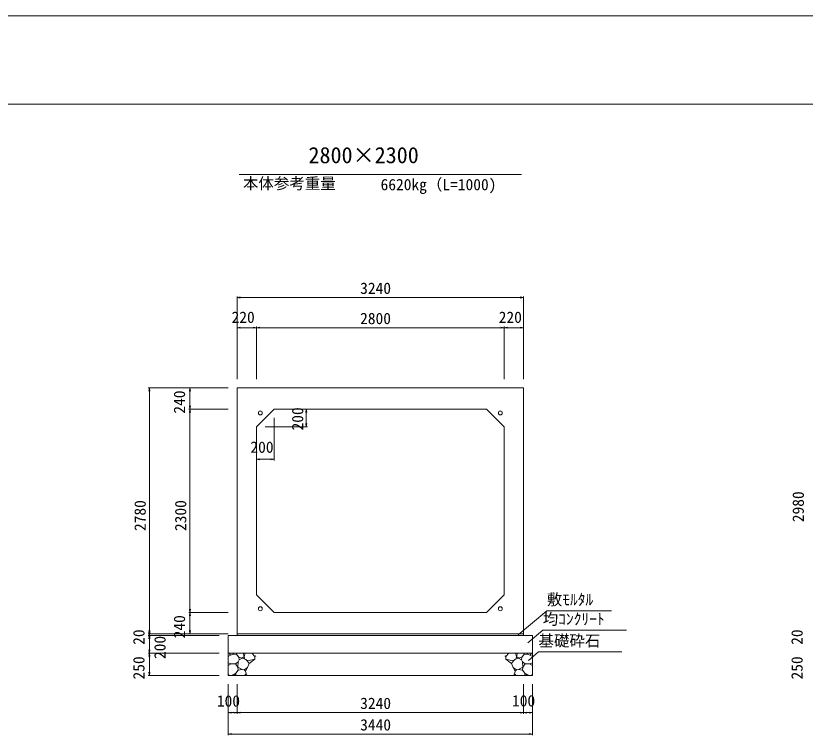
# Model space of a CAD drawing. Units: millimetres on the paper. Extents: x 0 to 841, y 0 to 594.
# Drawn here: x 466.4 to 644.9, y 431.4 to 594 of the extents above; entities that cross this region are included whole.
import ezdxf
from ezdxf.enums import TextEntityAlignment as Align

# ---------------------------------------------------------------- set-up
doc = ezdxf.new("R2010")
doc.units = ezdxf.units.MM
for name, color, linetype, lineweight in [('D-STR-DIM（寸法）', 7, 'Continuous', 18), ('D-STR-HTXT（旗揚げ）', 4, 'Continuous', 18), ('D-STR-STRn（構造物）', 5, 'Continuous', 18), ('D-STR（構造物外形線）', 1, 'Continuous', 18), ('D-TTL(外枠）', 2, 'Continuous', 18), ('DEFPOINTS_2', 8, 'Continuous', 18)]:
    doc.layers.add(name, color=color, linetype=linetype, lineweight=lineweight)
doc.layers.add('D-STR-TXT（文字）', color=7, linetype='Continuous')
doc.styles.add('ＭＳ ゴシック', font='')
doc.styles.get('ＭＳ ゴシック').set_extended_font_data('MS Gothic')

msp = doc.modelspace()

# ---------------------------------------------------------------- linework, layer by layer
at = {"layer": 'D-STR-DIM（寸法）'}
for p, q in [((516.407, 511.877), (516.407, 530.552)), ((516.407, 530.302), (517.157, 530.427)), ((516.407, 530.302), (516.507, 530.302)), ((517.157, 530.177), (516.407, 530.302)), ((581.107, 530.302), (516.507, 530.302)), ((580.457, 530.427), (581.207, 530.302)), ((581.207, 530.302), (580.457, 530.177)), ((581.207, 530.302), (581.107, 530.302)), ((581.207, 511.877), (581.207, 530.552)), ((516.407, 511.877), (516.407, 523.719)), ((516.407, 523.469), (517.157, 523.594)), ((516.407, 523.469), (516.507, 523.469)), ((517.157, 523.344), (516.407, 523.469)), ((516.507, 523.469), (520.707, 523.469)), ((520.057, 523.594), (520.807, 523.469)), ((520.807, 523.469), (520.057, 523.344)), ((520.807, 523.469), (520.707, 523.469)), ((520.807, 511.877), (520.807, 523.719)), ((520.807, 511.877), (520.807, 523.719)), ((520.807, 523.469), (521.557, 523.594)), ((520.807, 523.469), (520.907, 523.469)), ((521.557, 523.344), (520.807, 523.469)), ((520.907, 523.469), (576.707, 523.469)), ((576.057, 523.594), (576.807, 523.469)), ((576.807, 523.469), (576.057, 523.344)), ((576.807, 523.469), (576.707, 523.469)), ((576.807, 511.877), (576.807, 523.719)), ((576.807, 511.877), (576.807, 523.719)), ((576.807, 523.469), (577.557, 523.594)), ((576.807, 523.469), (576.907, 523.469)), ((577.557, 523.344), (576.807, 523.469)), ((576.907, 523.469), (581.107, 523.469)), ((580.457, 523.594), (581.207, 523.469)), ((581.207, 523.469), (580.457, 523.344)), ((581.207, 523.469), (581.107, 523.469)), ((581.207, 511.877), (581.207, 523.719)), ((514.407, 509.877), (496.34, 509.877)), ((496.465, 509.127), (496.59, 509.877)), ((496.59, 509.877), (496.59, 509.777)), ((496.59, 509.877), (496.715, 509.127)), ((496.59, 509.777), (496.59, 454.377)), ((514.407, 509.877), (505.513, 509.877)), ((505.638, 509.127), (505.763, 509.877)), ((505.763, 509.877), (505.763, 509.777)), ((505.763, 509.877), (505.888, 509.127)), ((505.763, 509.777), (505.763, 505.177)), ((514.407, 505.077), (505.513, 505.077)), ((514.407, 505.077), (505.513, 505.077)), ((505.763, 505.077), (505.638, 505.827)), ((505.638, 504.327), (505.763, 505.077)), ((505.888, 505.827), (505.763, 505.077)), ((505.763, 505.077), (505.763, 505.177)), ((505.763, 505.077), (505.763, 504.977)), ((505.763, 505.077), (505.888, 504.327)), ((526.807, 505.077), (532.312, 505.077)), ((531.937, 504.327), (532.062, 505.077)), ((532.062, 505.077), (532.062, 504.977)), ((532.062, 505.077), (532.187, 504.327)), ((505.763, 459.177), (505.763, 504.977)), ((532.062, 501.177), (532.062, 504.977)), ((524.807, 503.077), (524.807, 493.479)), ((532.062, 501.077), (531.937, 501.827)), ((532.187, 501.827), (532.062, 501.077)), ((522.807, 501.077), (532.312, 501.077)), ((532.062, 501.077), (532.062, 501.177)), ((520.807, 499.077), (520.807, 493.479)), ((520.807, 493.729), (521.557, 493.854)), ((520.807, 493.729), (520.907, 493.729)), ((521.557, 493.604), (520.807, 493.729)), ((524.707, 493.729), (520.907, 493.729)), ((524.057, 493.854), (524.807, 493.729)), ((524.807, 493.729), (524.057, 493.604)), ((524.807, 493.729), (524.707, 493.729)), ((514.407, 459.077), (505.513, 459.077)), ((514.407, 459.077), (505.513, 459.077)), ((505.763, 459.077), (505.638, 459.827)), ((505.638, 458.327), (505.763, 459.077)), ((505.888, 459.827), (505.763, 459.077)), ((505.763, 459.077), (505.763, 459.177)), ((505.763, 459.077), (505.763, 458.977)), ((505.763, 459.077), (505.888, 458.327)), ((505.763, 458.977), (505.763, 454.377)), ((514.407, 454.277), (496.34, 454.277)), ((514.407, 454.277), (496.34, 454.277)), ((512.407, 453.877), (496.34, 453.877)), ((512.407, 453.877), (496.34, 453.877)), ((496.59, 454.277), (496.465, 455.027)), ((496.59, 453.877), (496.465, 454.627)), ((496.465, 453.527), (496.59, 454.277)), ((496.465, 453.127), (496.59, 453.877)), ((496.715, 455.027), (496.59, 454.277)), ((496.715, 454.627), (496.59, 453.877)), ((496.59, 454.277), (496.59, 454.377)), ((496.59, 454.277), (496.59, 454.177)), ((496.59, 454.277), (496.715, 453.527)), ((496.59, 454.177), (496.59, 453.977)), ((496.59, 453.877), (496.59, 453.977)), ((496.59, 453.877), (496.59, 453.777)), ((496.59, 453.877), (496.715, 453.127)), ((496.59, 453.777), (496.59, 449.977)), ((514.407, 454.277), (505.513, 454.277)), ((505.763, 454.277), (505.638, 455.027)), ((505.888, 455.027), (505.763, 454.277)), ((505.763, 454.277), (505.763, 454.377)), ((512.407, 449.877), (496.34, 449.877)), ((512.407, 449.877), (496.34, 449.877)), ((496.59, 449.877), (496.465, 450.627)), ((496.465, 449.127), (496.59, 449.877)), ((496.715, 450.627), (496.59, 449.877)), ((496.59, 449.877), (496.59, 449.977)), ((496.59, 449.877), (496.59, 449.777)), ((496.59, 449.877), (496.715, 449.127)), ((496.59, 449.777), (496.59, 444.977)), ((512.407, 444.877), (496.34, 444.877)), ((496.59, 444.877), (496.465, 445.627)), ((496.715, 445.627), (496.59, 444.877)), ((496.59, 444.877), (496.59, 444.977)), ((514.407, 442.877), (514.407, 431.35)), ((514.407, 442.877), (514.407, 436.214)), ((516.407, 442.877), (516.407, 436.214)), ((516.407, 442.877), (516.407, 436.214)), ((581.207, 442.877), (581.207, 436.214)), ((581.207, 442.877), (581.207, 436.214)), ((583.207, 442.877), (583.207, 436.214)), ((583.207, 442.877), (583.207, 431.35)), ((514.407, 436.464), (515.157, 436.589)), ((514.407, 436.464), (514.507, 436.464)), ((515.157, 436.339), (514.407, 436.464)), ((514.507, 436.464), (516.307, 436.464)), ((515.657, 436.589), (516.407, 436.464)), ((516.407, 436.464), (515.657, 436.339)), ((516.407, 436.464), (516.307, 436.464)), ((516.407, 436.464), (517.157, 436.589)), ((516.407, 436.464), (516.507, 436.464)), ((517.157, 436.339), (516.407, 436.464)), ((516.507, 436.464), (581.107, 436.464)), ((580.457, 436.589), (581.207, 436.464)), ((581.207, 436.464), (580.457, 436.339)), ((581.207, 436.464), (581.107, 436.464)), ((581.207, 436.464), (581.957, 436.589)), ((581.207, 436.464), (581.307, 436.464)), ((581.957, 436.339), (581.207, 436.464)), ((581.307, 436.464), (583.107, 436.464)), ((582.457, 436.589), (583.207, 436.464)), ((583.207, 436.464), (582.457, 436.339)), ((583.207, 436.464), (583.107, 436.464)), ((514.407, 431.6), (515.157, 431.725)), ((514.407, 431.6), (514.507, 431.6)), ((515.157, 431.475), (514.407, 431.6)), ((514.507, 431.6), (583.107, 431.6)), ((582.457, 431.725), (583.207, 431.6)), ((583.207, 431.6), (582.457, 431.475)), ((583.207, 431.6), (583.107, 431.6))]:
    msp.add_line(p, q, dxfattribs=at)
at = {"layer": 'D-STR-HTXT（旗揚げ）'}
for p, q in [((516.915, 558.12), (580.699, 558.12)), ((579.963, 454.033), (586.441, 459.475)), ((601.102, 459.475), (586.441, 459.475)), ((582.18, 452.262), (585.528, 455.076)), ((604.454, 455.076), (585.528, 455.076)), ((582.299, 448.273), (584.553, 450.167)), ((603.417, 450.167), (584.553, 450.167))]:
    msp.add_line(p, q, dxfattribs=at)
at = {"layer": 'D-STR-STRn（構造物）'}
for p, q in [((514.407, 453.877), (583.207, 453.877)), ((514.407, 453.877), (514.407, 444.877)), ((516.407, 454.277), (516.407, 453.877)), ((581.207, 454.277), (581.207, 453.877)), ((583.207, 453.877), (583.207, 444.877)), ((514.407, 449.877), (583.207, 449.877)), ((514.939, 449.482), (514.608, 449.877)), ((515.524, 449.671), (515.716, 449.877)), ((516.332, 449.541), (516.314, 449.877)), ((517.768, 449.877), (517.995, 449.159)), ((517.995, 449.159), (518.275, 449.877)), ((519.769, 449.877), (520.416, 449.157)), ((577.845, 449.877), (577.198, 449.157)), ((579.619, 449.159), (579.339, 449.877)), ((579.846, 449.877), (579.619, 449.159)), ((581.282, 449.541), (581.3, 449.877)), ((582.09, 449.671), (581.899, 449.877)), ((582.675, 449.482), (583.007, 449.877)), ((514.939, 449.482), (514.407, 449.169)), ((515.524, 449.671), (514.939, 449.482)), ((516.332, 449.541), (515.524, 449.671)), ((516.82, 449.009), (516.332, 449.541)), ((516.673, 447.917), (516.909, 448.389)), ((516.909, 448.389), (516.82, 449.009)), ((517.593, 448.743), (516.82, 449.009)), ((516.909, 448.389), (517.593, 448.743)), ((517.995, 449.159), (517.593, 448.743)), ((517.593, 448.743), (518.42, 448.437)), ((517.995, 449.159), (518.151, 448.537)), ((518.42, 448.437), (518.726, 448.147)), ((518.573, 448.292), (519.134, 448.238)), ((518.726, 448.147), (519.14, 447.596)), ((519.134, 448.238), (520.416, 448.566)), ((519.14, 447.596), (520.416, 448.566)), ((520.416, 449.157), (520.634, 449.266)), ((520.416, 449.157), (520.416, 448.566)), ((520.416, 448.566), (520.441, 448.56)), ((577.198, 449.157), (576.98, 449.266)), ((577.198, 448.566), (577.173, 448.56)), ((577.198, 449.157), (577.198, 448.566)), ((578.48, 448.238), (577.198, 448.566)), ((578.475, 447.596), (577.198, 448.566)), ((578.888, 448.147), (578.475, 447.596)), ((579.041, 448.292), (578.48, 448.238)), ((579.194, 448.437), (578.888, 448.147)), ((580.021, 448.743), (579.194, 448.437)), ((579.619, 449.159), (579.463, 448.537)), ((579.619, 449.159), (580.021, 448.743)), ((580.021, 448.743), (580.794, 449.009)), ((580.706, 448.389), (580.021, 448.743)), ((580.706, 448.389), (580.794, 449.009)), ((580.941, 447.917), (580.706, 448.389)), ((580.794, 449.009), (581.282, 449.541)), ((581.282, 449.541), (582.09, 449.671)), ((582.09, 449.671), (582.675, 449.482)), ((582.675, 449.482), (583.207, 449.169)), ((515.055, 447.468), (514.407, 447.741)), ((514.407, 447.1), (515.055, 447.468)), ((515.055, 447.468), (516.074, 447.451)), ((516.074, 447.451), (516.673, 447.917)), ((516.602, 446.717), (516.074, 447.451)), ((516.602, 446.717), (516.673, 447.917)), ((516.666, 446.041), (516.602, 446.717)), ((516.602, 446.717), (517.596, 446.179)), ((517.596, 446.179), (516.666, 446.041)), ((518.015, 446.148), (517.596, 446.179)), ((518.776, 446.624), (518.015, 446.148)), ((518.332, 445.823), (518.776, 446.624)), ((519.14, 447.596), (518.776, 446.624)), ((578.475, 447.596), (578.838, 446.624)), ((579.283, 445.823), (578.838, 446.624)), ((578.838, 446.624), (579.599, 446.148)), ((579.599, 446.148), (580.019, 446.179)), ((581.012, 446.717), (580.019, 446.179)), ((580.019, 446.179), (580.948, 446.041)), ((581.012, 446.717), (580.941, 447.917)), ((581.541, 447.451), (580.941, 447.917)), ((580.948, 446.041), (581.012, 446.717)), ((581.012, 446.717), (581.541, 447.451)), ((582.559, 447.468), (581.541, 447.451)), ((582.559, 447.468), (583.207, 447.741)), ((583.207, 447.1), (582.559, 447.468)), ((514.62, 444.877), (514.407, 445.322)), ((514.407, 444.877), (583.207, 444.877)), ((515.434, 444.969), (515.054, 444.877)), ((515.434, 444.969), (516.116, 445.343)), ((516.062, 444.993), (515.434, 444.969)), ((516.325, 444.877), (516.062, 444.993)), ((516.116, 445.343), (516.666, 446.041)), ((516.116, 445.343), (516.129, 444.995)), ((518.015, 446.148), (518.332, 445.823)), ((518.073, 444.877), (518.45, 445.254)), ((518.45, 445.254), (518.332, 445.823)), ((518.45, 445.254), (518.645, 445.072)), ((579.164, 445.254), (578.969, 445.072)), ((579.164, 445.254), (579.283, 445.823)), ((579.541, 444.877), (579.164, 445.254)), ((579.599, 446.148), (579.283, 445.823)), ((581.498, 445.343), (580.948, 446.041)), ((581.289, 444.877), (581.552, 444.993)), ((581.498, 445.343), (581.485, 444.995)), ((582.18, 444.969), (581.498, 445.343)), ((581.552, 444.993), (582.18, 444.969)), ((582.18, 444.969), (582.56, 444.877)), ((582.994, 444.877), (583.207, 445.322))]:
    msp.add_line(p, q, dxfattribs=at)
at = {"layer": 'D-STR（構造物外形線）'}
for p, q in [((581.207, 509.877), (516.407, 509.877)), ((516.407, 509.877), (516.407, 454.277)), ((581.207, 454.277), (581.207, 509.877)), ((524.807, 505.077), (520.807, 501.077)), ((572.807, 505.077), (524.807, 505.077)), ((576.807, 501.077), (572.807, 505.077)), ((520.807, 501.077), (520.807, 463.077)), ((576.807, 463.077), (576.807, 501.077)), ((520.807, 463.077), (524.807, 459.077)), ((576.807, 463.077), (572.807, 459.077)), ((524.807, 459.077), (572.807, 459.077)), ((516.407, 454.277), (581.207, 454.277))]:
    msp.add_line(p, q, dxfattribs=at)
for centre in [(521.676, 504.209), (575.938, 504.209), (521.676, 459.946), (575.938, 459.946)]:
    msp.add_circle(centre, 0.44, dxfattribs=at)
at = {"layer": 'D-TTL(外枠）'}
msp.add_line((25, 574), (820, 574), dxfattribs=at)
at = {"layer": 'DEFPOINTS_2'}
msp.add_line((0, 594), (841, 594), dxfattribs=at)

# ---------------------------------------------------------------- texts
at = {"layer": 'D-STR-DIM（寸法）', "style": 'ＭＳ ゴシック'}
for s, p in [('3240', (544.25, 530.352)), ('220', (515.178, 523.794)), ('2800', (544.241, 523.519)), ('220', (575.578, 523.794)), ('200', (519.435, 494.424)), ('100', (511.855, 437.04)), ('3240', (544.25, 436.514)), ('100', (578.584, 437.081)), ('3440', (544.25, 431.65))]:
    msp.add_text(s, height=2.566, dxfattribs=at).set_placement(p, align=Align.BOTTOM_LEFT)
for s, p in [('240', (505.438, 504.049)), ('200', (532.154, 500.247)), ('2980', (645.33, 479.511)), ('2780', (496.54, 477.511)), ('2300', (505.713, 477.511)), ('240', (505.438, 453.249)), ('20', (496.265, 451.786)), ('200', (501.027, 448.569)), ('20', (645.055, 451.786)), ('250', (496.265, 443.949)), ('250', (645.055, 443.949))]:
    msp.add_text(s, height=2.566, rotation=90, dxfattribs=at).set_placement(p, align=Align.BOTTOM_LEFT)
at = {"layer": 'D-STR-TXT（文字）', "style": 'ＭＳ ゴシック'}
for s, height, p in [('2800×2300', 3.666, (532.563, 559.569)), ('本体参考重量', 2.566, (517.746, 554.053)), ('6620kg（L=1000)', 2.566, (548.866, 553.789)), ('敷ﾓﾙﾀﾙ', 2.566, (586.441, 459.975)), ('均ｺﾝｸﾘｰﾄ', 2.566, (585.528, 455.576)), ('基礎砕石', 2.566, (584.553, 450.667))]:
    msp.add_text(s, height=height, dxfattribs=at).set_placement(p, align=Align.BOTTOM_LEFT)

doc.saveas('drawing.dxf')
